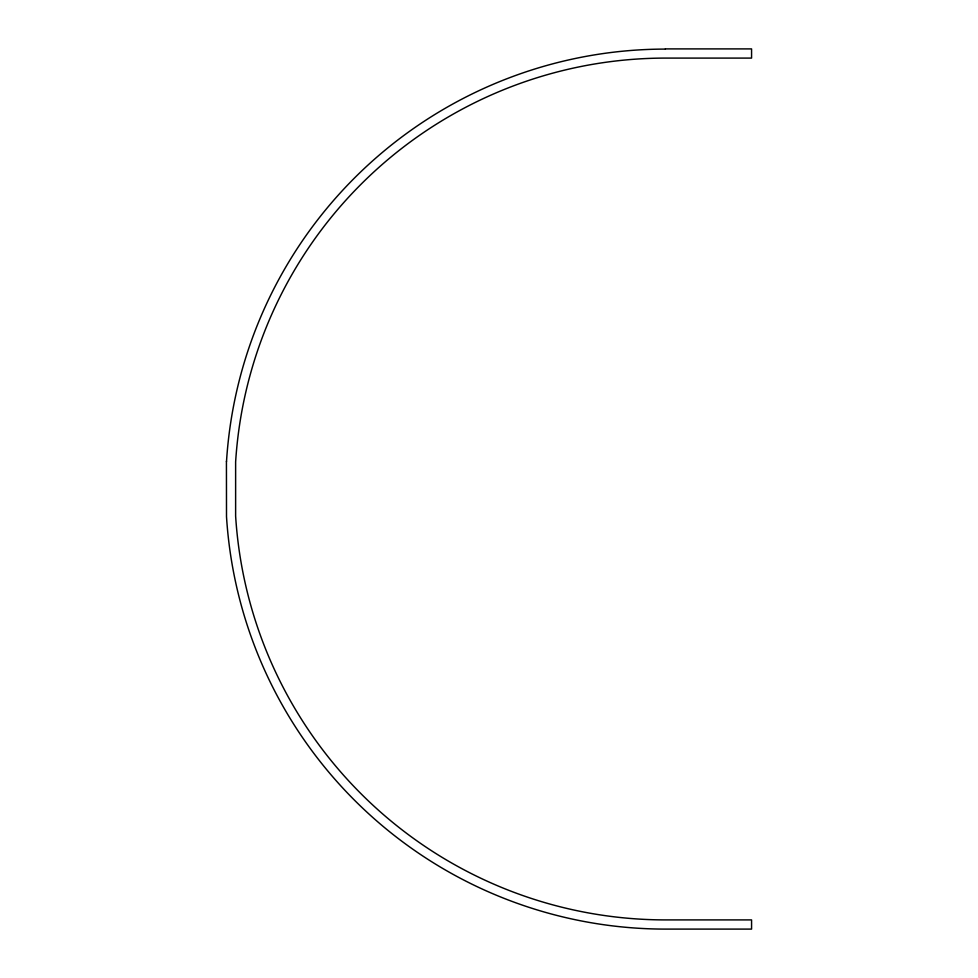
<?xml version="1.0" encoding="UTF-8"?>
<svg xmlns="http://www.w3.org/2000/svg" width="978" height="978" viewBox="0 0 978 978"><rect width="100%" height="100%" fill="white"/><g stroke="black" fill="none" stroke-linecap="round" stroke-linejoin="round"><path stroke-width="1.47" d="M665.395 48.9L751.569 48.9L751.569 58.093L665.676 58.093A430.907 430.907 0 0 0 235.625 461.946L235.625 516.054A430.907 430.907 0 0 0 665.676 919.907L751.569 919.907L751.569 929.1L665.395 929.1A440.014 440.014 0 0 1 226.505 516.629L226.431 461.359M226.505 461.579A440.014 440.014 0 0 1 665.395 49.096"/></g></svg>
